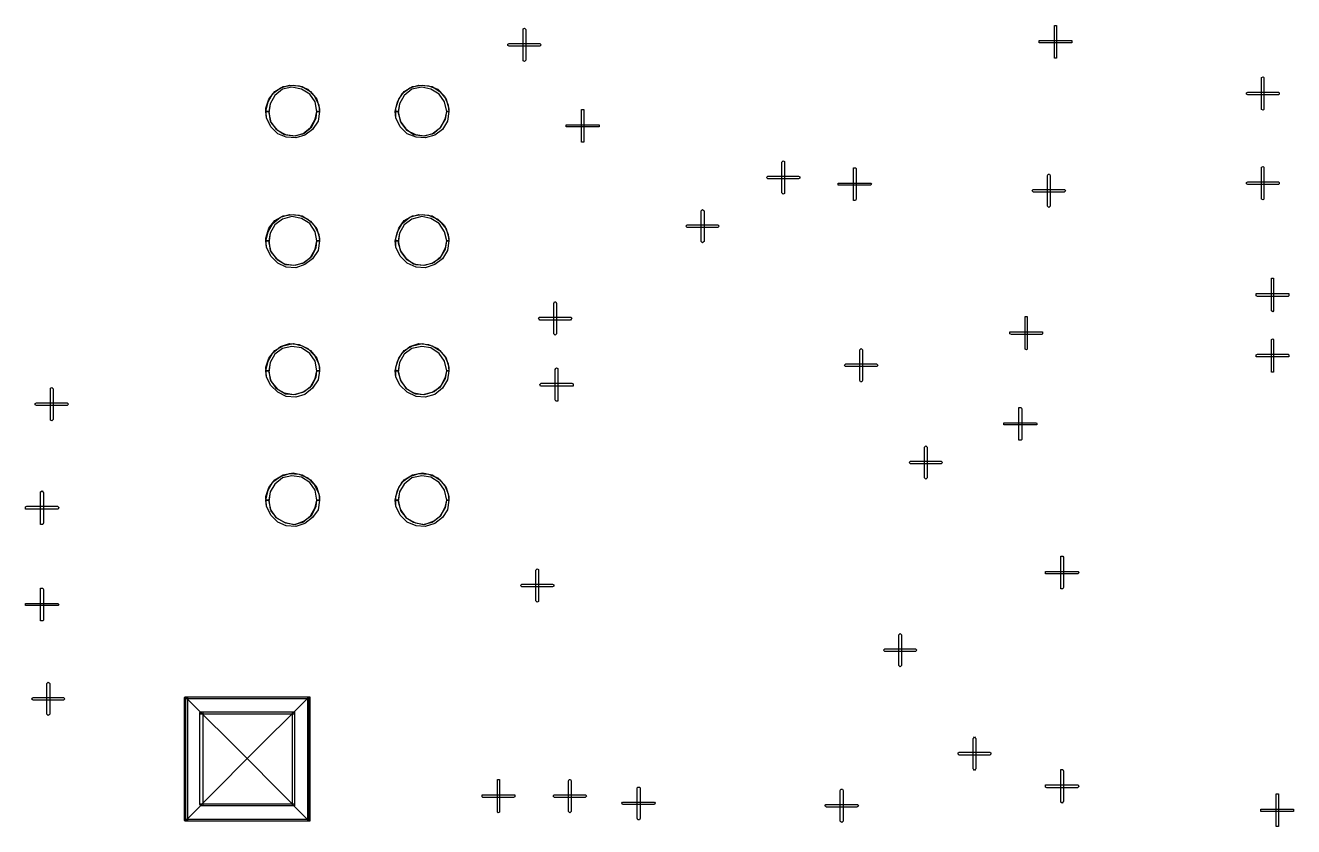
# Model space of a CAD drawing. Header units: millimetres. Extents: x 0 to 1189, y 35 to 806.
# Drawn here: x 489 to 534.6, y 464.05 to 492.88 of the extents above; entities that cross this region are included whole.
import ezdxf

# ---------------------------------------------------------------- set-up
doc = ezdxf.new("R2010")
doc.units = ezdxf.units.MM
doc.layers.add('Pen 1', color=7, linetype='Continuous')

msp = doc.modelspace()

# ---------------------------------------------------------------- linework, layer by layer
at = {"layer": 'Pen 1', "color": 7, "lineweight": 30}
for points in [[(506.9, 492.725), (506.9, 492.75), (506.95, 492.775), (506.975, 492.75), (507, 492.725), (507, 491.625), (506.975, 491.6), (506.95, 491.575), (506.9, 491.6), (506.9, 491.625), (506.9, 492.725)], [(506.9, 492.725), (506.9, 492.75), (506.95, 492.775), (506.975, 492.75), (507, 492.725), (507, 491.625), (506.975, 491.6), (506.95, 491.575), (506.9, 491.6), (506.9, 491.625), (506.9, 492.725)], [(526, 492.825), (526, 492.875), (526.025, 492.875), (526.075, 492.875), (526.075, 492.825), (526.075, 491.725), (526.075, 491.7), (526.025, 491.7), (526, 491.7), (526, 491.725), (526, 492.825)], [(526, 492.825), (526, 492.875), (526.025, 492.875), (526.075, 492.875), (526.075, 492.825), (526.075, 491.725), (526.075, 491.7), (526.025, 491.7), (526, 491.7), (526, 491.725), (526, 492.825)], [(506.4, 492.125), (506.35, 492.15), (506.35, 492.175), (506.35, 492.2), (506.4, 492.225), (507.5, 492.225), (507.525, 492.2), (507.55, 492.175), (507.525, 492.15), (507.5, 492.125), (506.4, 492.125)], [(506.4, 492.125), (506.35, 492.15), (506.35, 492.175), (506.35, 492.2), (506.4, 492.225), (507.5, 492.225), (507.525, 492.2), (507.55, 492.175), (507.525, 492.15), (507.5, 492.125), (506.4, 492.125)], [(525.475, 492.25), (525.45, 492.25), (525.45, 492.275), (525.45, 492.325), (525.475, 492.325), (526.575, 492.325), (526.625, 492.325), (526.625, 492.275), (526.625, 492.25), (526.575, 492.25), (525.475, 492.25)], [(525.475, 492.25), (525.45, 492.25), (525.45, 492.275), (525.45, 492.325), (525.475, 492.325), (526.575, 492.325), (526.625, 492.325), (526.625, 492.275), (526.625, 492.25), (526.575, 492.25), (525.475, 492.25)], [(497.65, 489.775), (497.725, 490.125), (497.9, 490.425), (498.175, 490.625), (498.5, 490.725), (498.85, 490.7), (499.15, 490.575), (499.4, 490.325), (499.55, 490), (499.575, 489.775), (499.475, 489.775), (499.425, 490.125), (499.225, 490.4), (498.925, 490.575), (498.575, 490.65), (498.25, 490.575), (497.975, 490.35), (497.8, 490.05), (497.75, 489.775), (497.65, 489.775)], [(499.575, 489.775), (499.525, 489.425), (499.325, 489.125), (499.05, 488.925), (498.725, 488.825), (498.375, 488.85), (498.075, 488.975), (497.825, 489.225), (497.675, 489.55), (497.65, 489.9), (497.75, 490.225), (497.975, 490.5), (498.275, 490.675), (498.625, 490.725), (498.95, 490.675), (499.25, 490.5), (499.475, 490.225), (499.575, 489.875), (499.575, 489.775)], [(502.3, 489.775), (502.375, 490.125), (502.55, 490.425), (502.825, 490.625), (503.15, 490.725), (503.5, 490.7), (503.825, 490.575), (504.075, 490.325), (504.2, 490), (504.225, 489.775), (504.15, 489.775), (504.075, 490.125), (503.875, 490.4), (503.575, 490.575), (503.25, 490.65), (502.9, 490.575), (502.625, 490.35), (502.45, 490.05), (502.4, 489.775), (502.3, 489.775)], [(504.225, 489.775), (504.175, 489.425), (504, 489.125), (503.725, 488.925), (503.375, 488.825), (503.05, 488.85), (502.725, 488.975), (502.475, 489.225), (502.325, 489.55), (502.325, 489.9), (502.425, 490.225), (502.625, 490.5), (502.925, 490.675), (503.275, 490.725), (503.625, 490.675), (503.9, 490.5), (504.125, 490.225), (504.225, 489.875), (504.225, 489.775)], [(533.45, 490.975), (533.45, 491), (533.5, 491.025), (533.525, 491), (533.525, 490.975), (533.525, 489.875), (533.525, 489.85), (533.5, 489.825), (533.45, 489.85), (533.45, 489.875), (533.45, 490.975)], [(533.45, 490.975), (533.45, 491), (533.5, 491.025), (533.525, 491), (533.525, 490.975), (533.525, 489.875), (533.525, 489.85), (533.5, 489.825), (533.45, 489.85), (533.45, 489.875), (533.45, 490.975)], [(499.475, 489.775), (499.425, 490.125), (499.225, 490.4), (498.925, 490.575), (498.575, 490.65), (498.25, 490.575), (497.975, 490.35), (497.8, 490.05), (497.75, 489.725), (497.825, 489.375), (498.05, 489.1), (498.35, 488.95), (498.7, 488.9), (499.025, 489), (499.3, 489.225), (499.45, 489.55), (499.475, 489.775)], [(504.15, 489.775), (504.075, 490.125), (503.875, 490.4), (503.575, 490.575), (503.25, 490.65), (502.9, 490.575), (502.625, 490.35), (502.45, 490.05), (502.4, 489.725), (502.5, 489.375), (502.7, 489.1), (503.025, 488.95), (503.35, 488.9), (503.7, 489), (503.95, 489.225), (504.1, 489.55), (504.15, 489.775)], [(532.95, 490.375), (532.9, 490.4), (532.9, 490.425), (532.9, 490.45), (532.95, 490.475), (534.05, 490.475), (534.075, 490.45), (534.075, 490.425), (534.075, 490.4), (534.05, 490.375), (532.95, 490.375)], [(532.95, 490.375), (532.9, 490.4), (532.9, 490.425), (532.9, 490.45), (532.95, 490.475), (534.05, 490.475), (534.075, 490.45), (534.075, 490.425), (534.075, 490.4), (534.05, 490.375), (532.95, 490.375)], [(497.75, 489.775), (497.8, 489.425), (498, 489.15), (498.3, 488.95), (498.65, 488.9), (498.975, 488.975), (499.25, 489.2), (499.425, 489.5), (499.475, 489.775), (499.575, 489.775), (499.525, 489.425), (499.325, 489.125), (499.05, 488.925), (498.725, 488.825), (498.375, 488.85), (498.075, 488.975), (497.825, 489.225), (497.675, 489.55), (497.65, 489.775), (497.75, 489.775)], [(502.4, 489.775), (502.475, 489.425), (502.675, 489.15), (502.95, 488.95), (503.3, 488.9), (503.625, 488.975), (503.925, 489.2), (504.1, 489.5), (504.15, 489.775), (504.225, 489.775), (504.175, 489.425), (504, 489.125), (503.725, 488.925), (503.375, 488.825), (503.05, 488.85), (502.725, 488.975), (502.475, 489.225), (502.325, 489.55), (502.3, 489.775), (502.4, 489.775)], [(509, 489.8), (509, 489.85), (509.05, 489.85), (509.075, 489.85), (509.075, 489.8), (509.075, 488.7), (509.075, 488.675), (509.05, 488.675), (509, 488.675), (509, 488.7), (509, 489.8)], [(509, 489.8), (509, 489.85), (509.05, 489.85), (509.075, 489.85), (509.075, 489.8), (509.075, 488.7), (509.075, 488.675), (509.05, 488.675), (509, 488.675), (509, 488.7), (509, 489.8)], [(508.5, 489.225), (508.45, 489.225), (508.45, 489.25), (508.45, 489.3), (508.5, 489.3), (509.6, 489.3), (509.625, 489.3), (509.625, 489.25), (509.625, 489.225), (509.6, 489.225), (508.5, 489.225)], [(508.5, 489.225), (508.45, 489.225), (508.45, 489.25), (508.45, 489.3), (508.5, 489.3), (509.6, 489.3), (509.625, 489.3), (509.625, 489.25), (509.625, 489.225), (509.6, 489.225), (508.5, 489.225)], [(516.2, 487.95), (516.225, 487.975), (516.25, 488), (516.3, 487.975), (516.3, 487.95), (516.3, 486.85), (516.3, 486.825), (516.25, 486.8), (516.225, 486.825), (516.2, 486.85), (516.2, 487.95)], [(516.2, 487.95), (516.225, 487.975), (516.25, 488), (516.3, 487.975), (516.3, 487.95), (516.3, 486.85), (516.3, 486.825), (516.25, 486.8), (516.225, 486.825), (516.2, 486.85), (516.2, 487.95)], [(518.775, 487.725), (518.775, 487.75), (518.825, 487.75), (518.85, 487.75), (518.875, 487.725), (518.875, 486.625), (518.85, 486.575), (518.825, 486.575), (518.775, 486.575), (518.775, 486.625), (518.775, 487.725)], [(518.775, 487.725), (518.775, 487.75), (518.825, 487.75), (518.85, 487.75), (518.875, 487.725), (518.875, 486.625), (518.85, 486.575), (518.825, 486.575), (518.775, 486.575), (518.775, 486.625), (518.775, 487.725)], [(525.75, 487.475), (525.775, 487.525), (525.8, 487.525), (525.825, 487.525), (525.85, 487.475), (525.85, 486.375), (525.825, 486.35), (525.8, 486.325), (525.775, 486.35), (525.75, 486.375), (525.75, 487.475)], [(525.75, 487.475), (525.775, 487.525), (525.8, 487.525), (525.825, 487.525), (525.85, 487.475), (525.85, 486.375), (525.825, 486.35), (525.8, 486.325), (525.775, 486.35), (525.75, 486.375), (525.75, 487.475)], [(533.45, 487.75), (533.45, 487.775), (533.5, 487.8), (533.525, 487.775), (533.525, 487.75), (533.525, 486.65), (533.525, 486.625), (533.5, 486.6), (533.45, 486.625), (533.45, 486.65), (533.45, 487.75)], [(533.45, 487.75), (533.45, 487.775), (533.5, 487.8), (533.525, 487.775), (533.525, 487.75), (533.525, 486.65), (533.525, 486.625), (533.5, 486.6), (533.45, 486.625), (533.45, 486.65), (533.45, 487.75)], [(515.7, 487.35), (515.675, 487.375), (515.65, 487.4), (515.675, 487.425), (515.7, 487.45), (516.8, 487.45), (516.85, 487.425), (516.85, 487.4), (516.85, 487.375), (516.8, 487.35), (515.7, 487.35)], [(515.7, 487.35), (515.675, 487.375), (515.65, 487.4), (515.675, 487.425), (515.7, 487.45), (516.8, 487.45), (516.85, 487.425), (516.85, 487.4), (516.85, 487.375), (516.8, 487.35), (515.7, 487.35)], [(518.275, 487.125), (518.225, 487.125), (518.225, 487.175), (518.225, 487.2), (518.275, 487.2), (519.375, 487.2), (519.4, 487.2), (519.425, 487.175), (519.4, 487.125), (519.375, 487.125), (518.275, 487.125)], [(518.275, 487.125), (518.225, 487.125), (518.225, 487.175), (518.225, 487.2), (518.275, 487.2), (519.375, 487.2), (519.4, 487.2), (519.425, 487.175), (519.4, 487.125), (519.375, 487.125), (518.275, 487.125)], [(532.95, 487.15), (532.9, 487.175), (532.9, 487.2), (532.9, 487.225), (532.95, 487.25), (534.05, 487.25), (534.075, 487.225), (534.075, 487.2), (534.075, 487.175), (534.05, 487.15), (532.95, 487.15)], [(532.95, 487.15), (532.9, 487.175), (532.9, 487.2), (532.9, 487.225), (532.95, 487.25), (534.05, 487.25), (534.075, 487.225), (534.075, 487.2), (534.075, 487.175), (534.05, 487.15), (532.95, 487.15)], [(525.25, 486.875), (525.225, 486.9), (525.2, 486.925), (525.225, 486.975), (525.25, 486.975), (526.35, 486.975), (526.375, 486.975), (526.4, 486.925), (526.375, 486.9), (526.35, 486.875), (525.25, 486.875)], [(525.25, 486.875), (525.225, 486.9), (525.2, 486.925), (525.225, 486.975), (525.25, 486.975), (526.35, 486.975), (526.375, 486.975), (526.4, 486.925), (526.375, 486.9), (526.35, 486.875), (525.25, 486.875)], [(513.3, 486.2), (513.325, 486.225), (513.35, 486.25), (513.375, 486.225), (513.4, 486.2), (513.4, 485.1), (513.375, 485.075), (513.35, 485.05), (513.325, 485.075), (513.3, 485.1), (513.3, 486.2)], [(513.3, 486.2), (513.325, 486.225), (513.35, 486.25), (513.375, 486.225), (513.4, 486.2), (513.4, 485.1), (513.375, 485.075), (513.35, 485.05), (513.325, 485.075), (513.3, 485.1), (513.3, 486.2)], [(497.65, 485.125), (497.725, 485.45), (497.9, 485.75), (498.175, 485.975), (498.5, 486.075), (498.85, 486.05), (499.15, 485.9), (499.4, 485.675), (499.55, 485.35), (499.575, 485.125), (499.475, 485.125), (499.425, 485.45), (499.225, 485.75), (498.925, 485.925), (498.575, 486), (498.25, 485.9), (497.975, 485.7), (497.8, 485.4), (497.75, 485.125), (497.65, 485.125)], [(499.575, 485.125), (499.525, 484.775), (499.325, 484.475), (499.05, 484.275), (498.725, 484.15), (498.375, 484.175), (498.075, 484.325), (497.825, 484.575), (497.675, 484.9), (497.65, 485.225), (497.75, 485.575), (497.975, 485.85), (498.275, 486.025), (498.625, 486.075), (498.95, 486.025), (499.25, 485.825), (499.475, 485.55), (499.575, 485.225), (499.575, 485.125)], [(499.475, 485.125), (499.425, 485.45), (499.225, 485.75), (498.925, 485.925), (498.575, 486), (498.25, 485.9), (497.975, 485.7), (497.8, 485.4), (497.75, 485.05), (497.825, 484.725), (498.05, 484.45), (498.35, 484.275), (498.7, 484.25), (499.025, 484.35), (499.3, 484.575), (499.45, 484.875), (499.475, 485.125)], [(502.3, 485.125), (502.375, 485.45), (502.55, 485.75), (502.825, 485.975), (503.15, 486.075), (503.5, 486.05), (503.825, 485.9), (504.075, 485.675), (504.2, 485.35), (504.225, 485.125), (504.15, 485.125), (504.075, 485.45), (503.875, 485.75), (503.575, 485.925), (503.25, 486), (502.9, 485.9), (502.625, 485.7), (502.45, 485.4), (502.4, 485.125), (502.3, 485.125)], [(504.225, 485.125), (504.175, 484.775), (504, 484.475), (503.725, 484.275), (503.375, 484.15), (503.05, 484.175), (502.725, 484.325), (502.475, 484.575), (502.325, 484.9), (502.325, 485.225), (502.425, 485.575), (502.625, 485.85), (502.925, 486.025), (503.275, 486.075), (503.625, 486.025), (503.9, 485.825), (504.125, 485.55), (504.225, 485.225), (504.225, 485.125)], [(504.15, 485.125), (504.075, 485.45), (503.875, 485.75), (503.575, 485.925), (503.25, 486), (502.9, 485.9), (502.625, 485.7), (502.45, 485.4), (502.4, 485.05), (502.5, 484.725), (502.7, 484.45), (503.025, 484.275), (503.35, 484.25), (503.7, 484.35), (503.95, 484.575), (504.1, 484.875), (504.15, 485.125)], [(512.8, 485.6), (512.775, 485.625), (512.75, 485.65), (512.775, 485.675), (512.8, 485.7), (513.9, 485.7), (513.925, 485.675), (513.95, 485.65), (513.925, 485.625), (513.9, 485.6), (512.8, 485.6)], [(512.8, 485.6), (512.775, 485.625), (512.75, 485.65), (512.775, 485.675), (512.8, 485.7), (513.9, 485.7), (513.925, 485.675), (513.95, 485.65), (513.925, 485.625), (513.9, 485.6), (512.8, 485.6)], [(497.75, 485.125), (497.8, 484.775), (498, 484.5), (498.3, 484.3), (498.65, 484.25), (498.975, 484.325), (499.25, 484.525), (499.425, 484.825), (499.475, 485.125), (499.575, 485.125), (499.525, 484.775), (499.325, 484.475), (499.05, 484.275), (498.725, 484.15), (498.375, 484.175), (498.075, 484.325), (497.825, 484.575), (497.675, 484.9), (497.65, 485.125), (497.75, 485.125)], [(502.4, 485.125), (502.475, 484.775), (502.675, 484.5), (502.95, 484.3), (503.3, 484.25), (503.625, 484.325), (503.925, 484.525), (504.1, 484.825), (504.15, 485.125), (504.225, 485.125), (504.175, 484.775), (504, 484.475), (503.725, 484.275), (503.375, 484.15), (503.05, 484.175), (502.725, 484.325), (502.475, 484.575), (502.325, 484.9), (502.3, 485.125), (502.4, 485.125)], [(533.8, 483.725), (533.8, 483.775), (533.85, 483.775), (533.875, 483.775), (533.875, 483.725), (533.875, 482.625), (533.875, 482.6), (533.85, 482.575), (533.8, 482.6), (533.8, 482.625), (533.8, 483.725)], [(533.8, 483.725), (533.8, 483.775), (533.85, 483.775), (533.875, 483.775), (533.875, 483.725), (533.875, 482.625), (533.875, 482.6), (533.85, 482.575), (533.8, 482.6), (533.8, 482.625), (533.8, 483.725)], [(508, 482.875), (508.025, 482.925), (508.05, 482.925), (508.075, 482.925), (508.1, 482.875), (508.1, 481.775), (508.075, 481.75), (508.05, 481.725), (508.025, 481.75), (508, 481.775), (508, 482.875)], [(508, 482.875), (508.025, 482.925), (508.05, 482.925), (508.075, 482.925), (508.1, 482.875), (508.1, 481.775), (508.075, 481.75), (508.05, 481.725), (508.025, 481.75), (508, 481.775), (508, 482.875)], [(533.3, 483.125), (533.25, 483.15), (533.25, 483.175), (533.25, 483.225), (533.3, 483.225), (534.4, 483.225), (534.425, 483.225), (534.425, 483.175), (534.425, 483.15), (534.4, 483.125), (533.3, 483.125)], [(533.3, 483.125), (533.25, 483.15), (533.25, 483.175), (533.25, 483.225), (533.3, 483.225), (534.4, 483.225), (534.425, 483.225), (534.425, 483.175), (534.425, 483.15), (534.4, 483.125), (533.3, 483.125)], [(507.5, 482.275), (507.475, 482.3), (507.45, 482.325), (507.475, 482.375), (507.5, 482.375), (508.6, 482.375), (508.625, 482.375), (508.65, 482.325), (508.625, 482.3), (508.6, 482.275), (507.5, 482.275)], [(507.5, 482.275), (507.475, 482.3), (507.45, 482.325), (507.475, 482.375), (507.5, 482.375), (508.6, 482.375), (508.625, 482.375), (508.65, 482.325), (508.625, 482.3), (508.6, 482.275), (507.5, 482.275)], [(524.95, 482.35), (524.95, 482.4), (525, 482.4), (525.025, 482.4), (525.025, 482.35), (525.025, 481.25), (525.025, 481.225), (525, 481.2), (524.95, 481.225), (524.95, 481.25), (524.95, 482.35)], [(524.95, 482.35), (524.95, 482.4), (525, 482.4), (525.025, 482.4), (525.025, 482.35), (525.025, 481.25), (525.025, 481.225), (525, 481.2), (524.95, 481.225), (524.95, 481.25), (524.95, 482.35)], [(524.45, 481.75), (524.4, 481.775), (524.4, 481.8), (524.4, 481.85), (524.45, 481.85), (525.55, 481.85), (525.575, 481.85), (525.575, 481.8), (525.575, 481.775), (525.55, 481.75), (524.45, 481.75)], [(524.45, 481.75), (524.4, 481.775), (524.4, 481.8), (524.4, 481.85), (524.45, 481.85), (525.55, 481.85), (525.575, 481.85), (525.575, 481.8), (525.575, 481.775), (525.55, 481.75), (524.45, 481.75)], [(533.8, 481.55), (533.8, 481.575), (533.85, 481.6), (533.875, 481.575), (533.875, 481.55), (533.875, 480.45), (533.875, 480.4), (533.85, 480.4), (533.8, 480.4), (533.8, 480.45), (533.8, 481.55)], [(533.8, 481.55), (533.8, 481.575), (533.85, 481.6), (533.875, 481.575), (533.875, 481.55), (533.875, 480.45), (533.875, 480.4), (533.85, 480.4), (533.8, 480.4), (533.8, 480.45), (533.8, 481.55)], [(497.65, 480.45), (497.725, 480.8), (497.9, 481.1), (498.175, 481.325), (498.5, 481.425), (498.85, 481.4), (499.15, 481.25), (499.4, 481), (499.55, 480.7), (499.575, 480.45), (499.475, 480.45), (499.425, 480.8), (499.225, 481.075), (498.925, 481.275), (498.575, 481.325), (498.25, 481.25), (497.975, 481.05), (497.8, 480.75), (497.75, 480.45), (497.65, 480.45)], [(499.575, 480.45), (499.525, 480.125), (499.325, 479.825), (499.05, 479.6), (498.725, 479.5), (498.375, 479.525), (498.075, 479.675), (497.825, 479.925), (497.675, 480.225), (497.65, 480.575), (497.75, 480.9), (497.975, 481.175), (498.275, 481.35), (498.625, 481.425), (498.95, 481.35), (499.25, 481.175), (499.475, 480.9), (499.575, 480.575), (499.575, 480.45)], [(499.475, 480.45), (499.425, 480.8), (499.225, 481.075), (498.925, 481.275), (498.575, 481.325), (498.25, 481.25), (497.975, 481.05), (497.8, 480.75), (497.75, 480.4), (497.825, 480.075), (498.05, 479.8), (498.35, 479.625), (498.7, 479.6), (499.025, 479.7), (499.3, 479.925), (499.45, 480.225), (499.475, 480.45)], [(502.3, 480.45), (502.375, 480.8), (502.55, 481.1), (502.825, 481.325), (503.15, 481.425), (503.5, 481.4), (503.825, 481.25), (504.075, 481), (504.2, 480.7), (504.225, 480.45), (504.15, 480.45), (504.075, 480.8), (503.875, 481.075), (503.575, 481.275), (503.25, 481.325), (502.9, 481.25), (502.625, 481.05), (502.45, 480.75), (502.4, 480.45), (502.3, 480.45)], [(504.225, 480.45), (504.175, 480.125), (504, 479.825), (503.725, 479.6), (503.375, 479.5), (503.05, 479.525), (502.725, 479.675), (502.475, 479.925), (502.325, 480.225), (502.325, 480.575), (502.425, 480.9), (502.625, 481.175), (502.925, 481.35), (503.275, 481.425), (503.625, 481.35), (503.9, 481.175), (504.125, 480.9), (504.225, 480.575), (504.225, 480.45)], [(504.15, 480.45), (504.075, 480.8), (503.875, 481.075), (503.575, 481.275), (503.25, 481.325), (502.9, 481.25), (502.625, 481.05), (502.45, 480.75), (502.4, 480.4), (502.5, 480.075), (502.7, 479.8), (503.025, 479.625), (503.35, 479.6), (503.7, 479.7), (503.95, 479.925), (504.1, 480.225), (504.15, 480.45)], [(519, 481.2), (519.025, 481.225), (519.05, 481.25), (519.075, 481.225), (519.1, 481.2), (519.1, 480.1), (519.075, 480.05), (519.05, 480.05), (519.025, 480.05), (519, 480.1), (519, 481.2)], [(519, 481.2), (519.025, 481.225), (519.05, 481.25), (519.075, 481.225), (519.1, 481.2), (519.1, 480.1), (519.075, 480.05), (519.05, 480.05), (519.025, 480.05), (519, 480.1), (519, 481.2)], [(518.5, 480.6), (518.475, 480.6), (518.45, 480.65), (518.475, 480.675), (518.5, 480.7), (519.6, 480.7), (519.625, 480.675), (519.65, 480.65), (519.625, 480.6), (519.6, 480.6), (518.5, 480.6)], [(518.5, 480.6), (518.475, 480.6), (518.45, 480.65), (518.475, 480.675), (518.5, 480.7), (519.6, 480.7), (519.625, 480.675), (519.65, 480.65), (519.625, 480.6), (519.6, 480.6), (518.5, 480.6)], [(533.3, 480.95), (533.25, 480.95), (533.25, 481), (533.25, 481.025), (533.3, 481.05), (534.4, 481.05), (534.425, 481.025), (534.425, 481), (534.425, 480.95), (534.4, 480.95), (533.3, 480.95)], [(533.3, 480.95), (533.25, 480.95), (533.25, 481), (533.25, 481.025), (533.3, 481.05), (534.4, 481.05), (534.425, 481.025), (534.425, 481), (534.425, 480.95), (534.4, 480.95), (533.3, 480.95)], [(497.75, 480.45), (497.8, 480.125), (498, 479.825), (498.3, 479.65), (498.65, 479.6), (498.975, 479.675), (499.25, 479.875), (499.425, 480.175), (499.475, 480.45), (499.575, 480.45), (499.525, 480.125), (499.325, 479.825), (499.05, 479.6), (498.725, 479.5), (498.375, 479.525), (498.075, 479.675), (497.825, 479.925), (497.675, 480.225), (497.65, 480.45), (497.75, 480.45)], [(502.4, 480.45), (502.475, 480.125), (502.675, 479.825), (502.95, 479.65), (503.3, 479.6), (503.625, 479.675), (503.925, 479.875), (504.1, 480.175), (504.15, 480.45), (504.225, 480.45), (504.175, 480.125), (504, 479.825), (503.725, 479.6), (503.375, 479.5), (503.05, 479.525), (502.725, 479.675), (502.475, 479.925), (502.325, 480.225), (502.3, 480.45), (502.4, 480.45)], [(508.05, 480.5), (508.075, 480.525), (508.1, 480.55), (508.15, 480.525), (508.15, 480.5), (508.15, 479.4), (508.15, 479.35), (508.1, 479.35), (508.075, 479.35), (508.05, 479.4), (508.05, 480.5)], [(508.05, 480.5), (508.075, 480.525), (508.1, 480.55), (508.15, 480.525), (508.15, 480.5), (508.15, 479.4), (508.15, 479.35), (508.1, 479.35), (508.075, 479.35), (508.05, 479.4), (508.05, 480.5)], [(489.9, 479.8), (489.9, 479.825), (489.95, 479.85), (489.975, 479.825), (490, 479.8), (490, 478.7), (489.975, 478.675), (489.95, 478.65), (489.9, 478.675), (489.9, 478.7), (489.9, 479.8)], [(489.9, 479.8), (489.9, 479.825), (489.95, 479.85), (489.975, 479.825), (490, 479.8), (490, 478.7), (489.975, 478.675), (489.95, 478.65), (489.9, 478.675), (489.9, 478.7), (489.9, 479.8)], [(507.55, 479.9), (507.525, 479.9), (507.5, 479.95), (507.525, 479.975), (507.55, 480), (508.65, 480), (508.7, 479.975), (508.7, 479.95), (508.7, 479.9), (508.65, 479.9), (507.55, 479.9)], [(507.55, 479.9), (507.525, 479.9), (507.5, 479.95), (507.525, 479.975), (507.55, 480), (508.65, 480), (508.7, 479.975), (508.7, 479.95), (508.7, 479.9), (508.65, 479.9), (507.55, 479.9)], [(489.4, 479.2), (489.35, 479.225), (489.35, 479.25), (489.35, 479.275), (489.4, 479.3), (490.5, 479.3), (490.525, 479.275), (490.55, 479.25), (490.525, 479.225), (490.5, 479.2), (489.4, 479.2)], [(489.4, 479.2), (489.35, 479.225), (489.35, 479.25), (489.35, 479.275), (489.4, 479.3), (490.5, 479.3), (490.525, 479.275), (490.55, 479.25), (490.525, 479.225), (490.5, 479.2), (489.4, 479.2)], [(524.725, 479.075), (524.725, 479.125), (524.775, 479.125), (524.8, 479.125), (524.825, 479.075), (524.825, 477.975), (524.8, 477.95), (524.775, 477.95), (524.725, 477.95), (524.725, 477.975), (524.725, 479.075)], [(524.725, 479.075), (524.725, 479.125), (524.775, 479.125), (524.8, 479.125), (524.825, 479.075), (524.825, 477.975), (524.8, 477.95), (524.775, 477.95), (524.725, 477.95), (524.725, 477.975), (524.725, 479.075)], [(524.225, 478.5), (524.175, 478.5), (524.175, 478.525), (524.175, 478.575), (524.225, 478.575), (525.325, 478.575), (525.35, 478.575), (525.375, 478.525), (525.35, 478.5), (525.325, 478.5), (524.225, 478.5)], [(524.225, 478.5), (524.175, 478.5), (524.175, 478.525), (524.175, 478.575), (524.225, 478.575), (525.325, 478.575), (525.35, 478.575), (525.375, 478.525), (525.35, 478.5), (525.325, 478.5), (524.225, 478.5)], [(521.325, 477.7), (521.35, 477.725), (521.375, 477.75), (521.4, 477.725), (521.425, 477.7), (521.425, 476.6), (521.4, 476.575), (521.375, 476.55), (521.35, 476.575), (521.325, 476.6), (521.325, 477.7)], [(521.325, 477.7), (521.35, 477.725), (521.375, 477.75), (521.4, 477.725), (521.425, 477.7), (521.425, 476.6), (521.4, 476.575), (521.375, 476.55), (521.35, 476.575), (521.325, 476.6), (521.325, 477.7)], [(520.825, 477.1), (520.8, 477.125), (520.775, 477.15), (520.8, 477.175), (520.825, 477.2), (521.925, 477.2), (521.95, 477.175), (521.975, 477.15), (521.95, 477.125), (521.925, 477.1), (520.825, 477.1)], [(520.825, 477.1), (520.8, 477.125), (520.775, 477.15), (520.8, 477.175), (520.825, 477.2), (521.925, 477.2), (521.95, 477.175), (521.975, 477.15), (521.95, 477.125), (521.925, 477.1), (520.825, 477.1)], [(499.575, 475.8), (499.525, 475.45), (499.325, 475.175), (499.05, 474.95), (498.725, 474.85), (498.375, 474.875), (498.075, 475), (497.825, 475.25), (497.675, 475.575), (497.65, 475.925), (497.75, 476.25), (497.975, 476.525), (498.275, 476.7), (498.625, 476.775), (498.95, 476.7), (499.25, 476.525), (499.475, 476.25), (499.575, 475.925), (499.575, 475.8)], [(497.65, 475.8), (497.725, 476.15), (497.9, 476.45), (498.175, 476.65), (498.5, 476.75), (498.85, 476.725), (499.15, 476.6), (499.4, 476.35), (499.55, 476.025), (499.575, 475.8), (499.475, 475.8), (499.425, 476.15), (499.225, 476.425), (498.925, 476.625), (498.575, 476.675), (498.25, 476.6), (497.975, 476.375), (497.8, 476.1), (497.75, 475.8), (497.65, 475.8)], [(499.475, 475.8), (499.425, 476.15), (499.225, 476.425), (498.925, 476.625), (498.575, 476.675), (498.25, 476.6), (497.975, 476.375), (497.8, 476.1), (497.75, 475.75), (497.825, 475.4), (498.05, 475.15), (498.35, 474.975), (498.7, 474.925), (499.025, 475.05), (499.3, 475.25), (499.45, 475.575), (499.475, 475.8)], [(502.3, 475.8), (502.375, 476.15), (502.55, 476.45), (502.825, 476.65), (503.15, 476.75), (503.5, 476.725), (503.825, 476.6), (504.075, 476.35), (504.2, 476.025), (504.225, 475.8), (504.15, 475.8), (504.075, 476.15), (503.875, 476.425), (503.575, 476.625), (503.25, 476.675), (502.9, 476.6), (502.625, 476.375), (502.45, 476.1), (502.4, 475.8), (502.3, 475.8)], [(504.225, 475.8), (504.175, 475.45), (504, 475.175), (503.725, 474.95), (503.375, 474.85), (503.05, 474.875), (502.725, 475), (502.475, 475.25), (502.325, 475.575), (502.325, 475.925), (502.425, 476.25), (502.625, 476.525), (502.925, 476.7), (503.275, 476.775), (503.625, 476.7), (503.9, 476.525), (504.125, 476.25), (504.225, 475.925), (504.225, 475.8)], [(504.15, 475.8), (504.075, 476.15), (503.875, 476.425), (503.575, 476.625), (503.25, 476.675), (502.9, 476.6), (502.625, 476.375), (502.45, 476.1), (502.4, 475.75), (502.5, 475.4), (502.7, 475.15), (503.025, 474.975), (503.35, 474.925), (503.7, 475.05), (503.95, 475.25), (504.1, 475.575), (504.15, 475.8)], [(489.55, 476.075), (489.55, 476.1), (489.6, 476.125), (489.625, 476.1), (489.65, 476.075), (489.65, 474.975), (489.625, 474.925), (489.6, 474.925), (489.55, 474.925), (489.55, 474.975), (489.55, 476.075)], [(489.55, 476.075), (489.55, 476.1), (489.6, 476.125), (489.625, 476.1), (489.65, 476.075), (489.65, 474.975), (489.625, 474.925), (489.6, 474.925), (489.55, 474.925), (489.55, 474.975), (489.55, 476.075)], [(497.75, 475.8), (497.8, 475.475), (498, 475.175), (498.3, 475), (498.65, 474.925), (498.975, 475), (499.25, 475.225), (499.425, 475.525), (499.475, 475.8), (499.575, 475.8), (499.525, 475.45), (499.325, 475.175), (499.05, 474.95), (498.725, 474.85), (498.375, 474.875), (498.075, 475), (497.825, 475.25), (497.675, 475.575), (497.65, 475.8), (497.75, 475.8)], [(502.4, 475.8), (502.475, 475.475), (502.675, 475.175), (502.95, 475), (503.3, 474.925), (503.625, 475), (503.925, 475.225), (504.1, 475.525), (504.15, 475.8), (504.225, 475.8), (504.175, 475.45), (504, 475.175), (503.725, 474.95), (503.375, 474.85), (503.05, 474.875), (502.725, 475), (502.475, 475.25), (502.325, 475.575), (502.3, 475.8), (502.4, 475.8)], [(489.05, 475.475), (489, 475.475), (489, 475.525), (489, 475.55), (489.05, 475.575), (490.15, 475.575), (490.175, 475.55), (490.2, 475.525), (490.175, 475.475), (490.15, 475.475), (489.05, 475.475)], [(489.05, 475.475), (489, 475.475), (489, 475.525), (489, 475.55), (489.05, 475.575), (490.15, 475.575), (490.175, 475.55), (490.2, 475.525), (490.175, 475.475), (490.15, 475.475), (489.05, 475.475)], [(526.225, 473.75), (526.225, 473.775), (526.275, 473.775), (526.3, 473.775), (526.325, 473.75), (526.325, 472.65), (526.3, 472.6), (526.275, 472.6), (526.225, 472.6), (526.225, 472.65), (526.225, 473.75)], [(526.225, 473.75), (526.225, 473.775), (526.275, 473.775), (526.3, 473.775), (526.325, 473.75), (526.325, 472.65), (526.3, 472.6), (526.275, 472.6), (526.225, 472.6), (526.225, 472.65), (526.225, 473.75)], [(507.35, 473.275), (507.375, 473.3), (507.4, 473.325), (507.45, 473.3), (507.45, 473.275), (507.45, 472.175), (507.45, 472.15), (507.4, 472.125), (507.375, 472.15), (507.35, 472.175), (507.35, 473.275)], [(507.35, 473.275), (507.375, 473.3), (507.4, 473.325), (507.45, 473.3), (507.45, 473.275), (507.45, 472.175), (507.45, 472.15), (507.4, 472.125), (507.375, 472.15), (507.35, 472.175), (507.35, 473.275)], [(525.725, 473.15), (525.675, 473.15), (525.675, 473.2), (525.675, 473.225), (525.725, 473.225), (526.825, 473.225), (526.85, 473.225), (526.875, 473.2), (526.85, 473.15), (526.825, 473.15), (525.725, 473.15)], [(525.725, 473.15), (525.675, 473.15), (525.675, 473.2), (525.675, 473.225), (525.725, 473.225), (526.825, 473.225), (526.85, 473.225), (526.875, 473.2), (526.85, 473.15), (526.825, 473.15), (525.725, 473.15)], [(489.55, 472.575), (489.55, 472.625), (489.6, 472.625), (489.625, 472.625), (489.65, 472.575), (489.65, 471.475), (489.625, 471.45), (489.6, 471.45), (489.55, 471.45), (489.55, 471.475), (489.55, 472.575)], [(489.55, 472.575), (489.55, 472.625), (489.6, 472.625), (489.625, 472.625), (489.65, 472.575), (489.65, 471.475), (489.625, 471.45), (489.6, 471.45), (489.55, 471.45), (489.55, 471.475), (489.55, 472.575)], [(506.85, 472.675), (506.825, 472.7), (506.8, 472.725), (506.825, 472.75), (506.85, 472.775), (507.95, 472.775), (508, 472.75), (508, 472.725), (508, 472.7), (507.95, 472.675), (506.85, 472.675)], [(506.85, 472.675), (506.825, 472.7), (506.8, 472.725), (506.825, 472.75), (506.85, 472.775), (507.95, 472.775), (508, 472.75), (508, 472.725), (508, 472.7), (507.95, 472.675), (506.85, 472.675)], [(489.05, 472), (489, 472), (489, 472.025), (489, 472.075), (489.05, 472.075), (490.15, 472.075), (490.175, 472.075), (490.2, 472.025), (490.175, 472), (490.15, 472), (489.05, 472)], [(489.05, 472), (489, 472), (489, 472.025), (489, 472.075), (489.05, 472.075), (490.15, 472.075), (490.175, 472.075), (490.2, 472.025), (490.175, 472), (490.15, 472), (489.05, 472)], [(520.4, 470.95), (520.425, 470.975), (520.45, 471), (520.475, 470.975), (520.5, 470.95), (520.5, 469.85), (520.475, 469.825), (520.45, 469.8), (520.425, 469.825), (520.4, 469.85), (520.4, 470.95)], [(520.4, 470.95), (520.425, 470.975), (520.45, 471), (520.475, 470.975), (520.5, 470.95), (520.5, 469.85), (520.475, 469.825), (520.45, 469.8), (520.425, 469.825), (520.4, 469.85), (520.4, 470.95)], [(519.9, 470.35), (519.875, 470.375), (519.85, 470.4), (519.875, 470.425), (519.9, 470.45), (521, 470.45), (521.025, 470.425), (521.05, 470.4), (521.025, 470.375), (521, 470.35), (519.9, 470.35)], [(519.9, 470.35), (519.875, 470.375), (519.85, 470.4), (519.875, 470.425), (519.9, 470.45), (521, 470.45), (521.025, 470.425), (521.05, 470.4), (521.025, 470.375), (521, 470.35), (519.9, 470.35)], [(489.775, 469.2), (489.8, 469.225), (489.825, 469.25), (489.85, 469.225), (489.875, 469.2), (489.875, 468.1), (489.85, 468.075), (489.825, 468.05), (489.8, 468.075), (489.775, 468.1), (489.775, 469.2)], [(489.775, 469.2), (489.8, 469.225), (489.825, 469.25), (489.85, 469.225), (489.875, 469.2), (489.875, 468.1), (489.85, 468.075), (489.825, 468.05), (489.8, 468.075), (489.775, 468.1), (489.775, 469.2)], [(489.275, 468.6), (489.25, 468.625), (489.225, 468.65), (489.25, 468.675), (489.275, 468.7), (490.375, 468.7), (490.4, 468.675), (490.425, 468.65), (490.4, 468.625), (490.375, 468.6), (489.275, 468.6)], [(489.275, 468.6), (489.25, 468.625), (489.225, 468.65), (489.25, 468.675), (489.275, 468.7), (490.375, 468.7), (490.4, 468.675), (490.425, 468.65), (490.4, 468.625), (490.375, 468.6), (489.275, 468.6)], [(499.175, 468.725), (499.225, 468.725), (499.225, 468.7), (499.225, 468.65), (499.175, 468.65), (494.775, 468.65), (494.75, 468.65), (494.725, 468.7), (494.75, 468.725), (494.775, 468.725), (499.175, 468.725)], [(499.175, 468.725), (499.225, 468.725), (499.225, 468.7), (499.225, 468.65), (499.175, 468.65), (494.775, 468.65), (494.75, 468.65), (494.725, 468.7), (494.75, 468.725), (494.775, 468.725), (499.175, 468.725)], [(494.725, 468.7), (494.75, 468.725), (494.775, 468.725), (494.825, 468.725), (494.825, 468.7), (494.825, 464.275), (494.825, 464.25), (494.775, 464.25), (494.75, 464.25), (494.725, 464.275), (494.725, 468.7)], [(494.725, 468.7), (494.75, 468.725), (494.775, 468.725), (494.825, 468.725), (494.825, 468.7), (494.825, 464.275), (494.825, 464.25), (494.775, 464.25), (494.75, 464.25), (494.725, 464.275), (494.725, 468.7)], [(494.775, 468.7), (496.975, 466.5), (494.775, 464.275), (494.775, 468.7)], [(494.775, 468.7), (496.975, 466.5), (494.775, 464.275), (494.775, 468.7)], [(499.175, 464.275), (496.975, 466.5), (499.175, 468.7), (499.175, 464.275)], [(499.175, 464.275), (496.975, 466.5), (499.175, 468.7), (499.175, 464.275)], [(499.225, 464.275), (499.225, 464.25), (499.175, 464.25), (499.15, 464.25), (499.15, 464.275), (499.15, 468.7), (499.15, 468.725), (499.175, 468.725), (499.225, 468.725), (499.225, 468.7), (499.225, 464.275)], [(499.225, 464.275), (499.225, 464.25), (499.175, 464.25), (499.15, 464.25), (499.15, 464.275), (499.15, 468.7), (499.15, 468.725), (499.175, 468.725), (499.225, 468.725), (499.225, 468.7), (499.225, 464.275)], [(498.625, 468.175), (498.675, 468.175), (498.675, 468.15), (498.675, 468.1), (498.625, 468.1), (495.325, 468.1), (495.3, 468.1), (495.275, 468.15), (495.3, 468.175), (495.325, 468.175), (498.625, 468.175)], [(498.625, 468.175), (498.675, 468.175), (498.675, 468.15), (498.675, 468.1), (498.625, 468.1), (495.325, 468.1), (495.3, 468.1), (495.275, 468.15), (495.3, 468.175), (495.325, 468.175), (498.625, 468.175)], [(495.275, 468.15), (495.3, 468.175), (495.325, 468.175), (495.375, 468.175), (495.375, 468.15), (495.375, 464.85), (495.375, 464.8), (495.325, 464.8), (495.3, 464.8), (495.275, 464.85), (495.275, 468.15)], [(495.275, 468.15), (495.3, 468.175), (495.325, 468.175), (495.375, 468.175), (495.375, 468.15), (495.375, 464.85), (495.375, 464.8), (495.325, 464.8), (495.3, 464.8), (495.275, 464.85), (495.275, 468.15)], [(498.675, 464.85), (498.675, 464.8), (498.625, 464.8), (498.6, 464.8), (498.6, 464.85), (498.6, 468.15), (498.6, 468.175), (498.625, 468.175), (498.675, 468.175), (498.675, 468.15), (498.675, 464.85)], [(498.675, 464.85), (498.675, 464.8), (498.625, 464.8), (498.6, 464.8), (498.6, 464.85), (498.6, 468.15), (498.6, 468.175), (498.625, 468.175), (498.675, 468.175), (498.675, 468.15), (498.675, 464.85)], [(523.075, 467.225), (523.1, 467.25), (523.125, 467.275), (523.15, 467.25), (523.175, 467.225), (523.175, 466.125), (523.15, 466.1), (523.125, 466.075), (523.1, 466.1), (523.075, 466.125), (523.075, 467.225)], [(523.075, 467.225), (523.1, 467.25), (523.125, 467.275), (523.15, 467.25), (523.175, 467.225), (523.175, 466.125), (523.15, 466.1), (523.125, 466.075), (523.1, 466.1), (523.075, 466.125), (523.075, 467.225)], [(522.575, 466.625), (522.55, 466.65), (522.525, 466.675), (522.55, 466.7), (522.575, 466.725), (523.675, 466.725), (523.7, 466.7), (523.725, 466.675), (523.7, 466.65), (523.675, 466.625), (522.575, 466.625)], [(522.575, 466.625), (522.55, 466.65), (522.525, 466.675), (522.55, 466.7), (522.575, 466.725), (523.675, 466.725), (523.7, 466.7), (523.725, 466.675), (523.7, 466.65), (523.675, 466.625), (522.575, 466.625)], [(526.225, 466.05), (526.225, 466.1), (526.275, 466.1), (526.3, 466.1), (526.325, 466.05), (526.325, 464.95), (526.3, 464.925), (526.275, 464.9), (526.225, 464.925), (526.225, 464.95), (526.225, 466.05)], [(526.225, 466.05), (526.225, 466.1), (526.275, 466.1), (526.3, 466.1), (526.325, 466.05), (526.325, 464.95), (526.3, 464.925), (526.275, 464.9), (526.225, 464.925), (526.225, 464.95), (526.225, 466.05)], [(505.975, 465.7), (505.975, 465.75), (506, 465.75), (506.05, 465.75), (506.05, 465.7), (506.05, 464.6), (506.05, 464.575), (506, 464.55), (505.975, 464.575), (505.975, 464.6), (505.975, 465.7)], [(505.975, 465.7), (505.975, 465.75), (506, 465.75), (506.05, 465.75), (506.05, 465.7), (506.05, 464.6), (506.05, 464.575), (506, 464.55), (505.975, 464.575), (505.975, 464.6), (505.975, 465.7)], [(508.525, 465.7), (508.55, 465.75), (508.575, 465.75), (508.6, 465.75), (508.625, 465.7), (508.625, 464.6), (508.6, 464.575), (508.575, 464.55), (508.55, 464.575), (508.525, 464.6), (508.525, 465.7)], [(508.525, 465.7), (508.55, 465.75), (508.575, 465.75), (508.6, 465.75), (508.625, 465.7), (508.625, 464.6), (508.6, 464.575), (508.575, 464.55), (508.55, 464.575), (508.525, 464.6), (508.525, 465.7)], [(505.45, 465.1), (505.425, 465.125), (505.425, 465.15), (505.425, 465.2), (505.45, 465.2), (506.55, 465.2), (506.6, 465.2), (506.6, 465.15), (506.6, 465.125), (506.55, 465.1), (505.45, 465.1)], [(505.45, 465.1), (505.425, 465.125), (505.425, 465.15), (505.425, 465.2), (505.45, 465.2), (506.55, 465.2), (506.6, 465.2), (506.6, 465.15), (506.6, 465.125), (506.55, 465.1), (505.45, 465.1)], [(508.025, 465.1), (508, 465.125), (507.975, 465.15), (508, 465.2), (508.025, 465.2), (509.125, 465.2), (509.15, 465.2), (509.175, 465.15), (509.15, 465.125), (509.125, 465.1), (508.025, 465.1)], [(508.025, 465.1), (508, 465.125), (507.975, 465.15), (508, 465.2), (508.025, 465.2), (509.125, 465.2), (509.15, 465.2), (509.175, 465.15), (509.15, 465.125), (509.125, 465.1), (508.025, 465.1)], [(511, 465.45), (511.025, 465.475), (511.05, 465.475), (511.075, 465.475), (511.1, 465.45), (511.1, 464.35), (511.075, 464.3), (511.05, 464.3), (511.025, 464.3), (511, 464.35), (511, 465.45)], [(511, 465.45), (511.025, 465.475), (511.05, 465.475), (511.075, 465.475), (511.1, 465.45), (511.1, 464.35), (511.075, 464.3), (511.05, 464.3), (511.025, 464.3), (511, 464.35), (511, 465.45)], [(518.3, 465.35), (518.325, 465.4), (518.35, 465.4), (518.375, 465.4), (518.4, 465.35), (518.4, 464.25), (518.375, 464.225), (518.35, 464.2), (518.325, 464.225), (518.3, 464.25), (518.3, 465.35)], [(518.3, 465.35), (518.325, 465.4), (518.35, 465.4), (518.375, 465.4), (518.4, 465.35), (518.4, 464.25), (518.375, 464.225), (518.35, 464.2), (518.325, 464.225), (518.3, 464.25), (518.3, 465.35)], [(525.725, 465.45), (525.675, 465.475), (525.675, 465.5), (525.675, 465.55), (525.725, 465.55), (526.825, 465.55), (526.85, 465.55), (526.875, 465.5), (526.85, 465.475), (526.825, 465.45), (525.725, 465.45)], [(525.725, 465.45), (525.675, 465.475), (525.675, 465.5), (525.675, 465.55), (525.725, 465.55), (526.825, 465.55), (526.85, 465.55), (526.875, 465.5), (526.85, 465.475), (526.825, 465.45), (525.725, 465.45)], [(533.975, 465.175), (533.975, 465.225), (534.025, 465.225), (534.05, 465.225), (534.05, 465.175), (534.05, 464.075), (534.05, 464.05), (534.025, 464.05), (533.975, 464.05), (533.975, 464.075), (533.975, 465.175)], [(533.975, 465.175), (533.975, 465.225), (534.025, 465.225), (534.05, 465.225), (534.05, 465.175), (534.05, 464.075), (534.05, 464.05), (534.025, 464.05), (533.975, 464.05), (533.975, 464.075), (533.975, 465.175)], [(495.325, 464.8), (495.3, 464.8), (495.275, 464.85), (495.3, 464.875), (495.325, 464.875), (498.625, 464.875), (498.675, 464.875), (498.675, 464.85), (498.675, 464.8), (498.625, 464.8), (495.325, 464.8)], [(495.325, 464.8), (495.3, 464.8), (495.275, 464.85), (495.3, 464.875), (495.325, 464.875), (498.625, 464.875), (498.675, 464.875), (498.675, 464.85), (498.675, 464.8), (498.625, 464.8), (495.325, 464.8)], [(510.5, 464.85), (510.475, 464.85), (510.45, 464.9), (510.475, 464.925), (510.5, 464.925), (511.6, 464.925), (511.625, 464.925), (511.65, 464.9), (511.625, 464.85), (511.6, 464.85), (510.5, 464.85)], [(510.5, 464.85), (510.475, 464.85), (510.45, 464.9), (510.475, 464.925), (510.5, 464.925), (511.6, 464.925), (511.625, 464.925), (511.65, 464.9), (511.625, 464.85), (511.6, 464.85), (510.5, 464.85)], [(517.8, 464.75), (517.775, 464.775), (517.75, 464.8), (517.775, 464.85), (517.8, 464.85), (518.9, 464.85), (518.925, 464.85), (518.95, 464.8), (518.925, 464.775), (518.9, 464.75), (517.8, 464.75)], [(517.8, 464.75), (517.775, 464.775), (517.75, 464.8), (517.775, 464.85), (517.8, 464.85), (518.9, 464.85), (518.925, 464.85), (518.95, 464.8), (518.925, 464.775), (518.9, 464.75), (517.8, 464.75)], [(533.475, 464.6), (533.425, 464.6), (533.425, 464.625), (533.425, 464.675), (533.475, 464.675), (534.575, 464.675), (534.6, 464.675), (534.6, 464.625), (534.6, 464.6), (534.575, 464.6), (533.475, 464.6)], [(533.475, 464.6), (533.425, 464.6), (533.425, 464.625), (533.425, 464.675), (533.475, 464.675), (534.575, 464.675), (534.6, 464.675), (534.6, 464.625), (534.6, 464.6), (534.575, 464.6), (533.475, 464.6)], [(494.775, 464.25), (494.75, 464.25), (494.725, 464.275), (494.75, 464.325), (494.775, 464.325), (499.175, 464.325), (499.225, 464.325), (499.225, 464.275), (499.225, 464.25), (499.175, 464.25), (494.775, 464.25)], [(494.775, 464.25), (494.75, 464.25), (494.725, 464.275), (494.75, 464.325), (494.775, 464.325), (499.175, 464.325), (499.225, 464.325), (499.225, 464.275), (499.225, 464.25), (499.175, 464.25), (494.775, 464.25)]]:
    msp.add_lwpolyline(points, dxfattribs=at)

doc.saveas('drawing.dxf')
